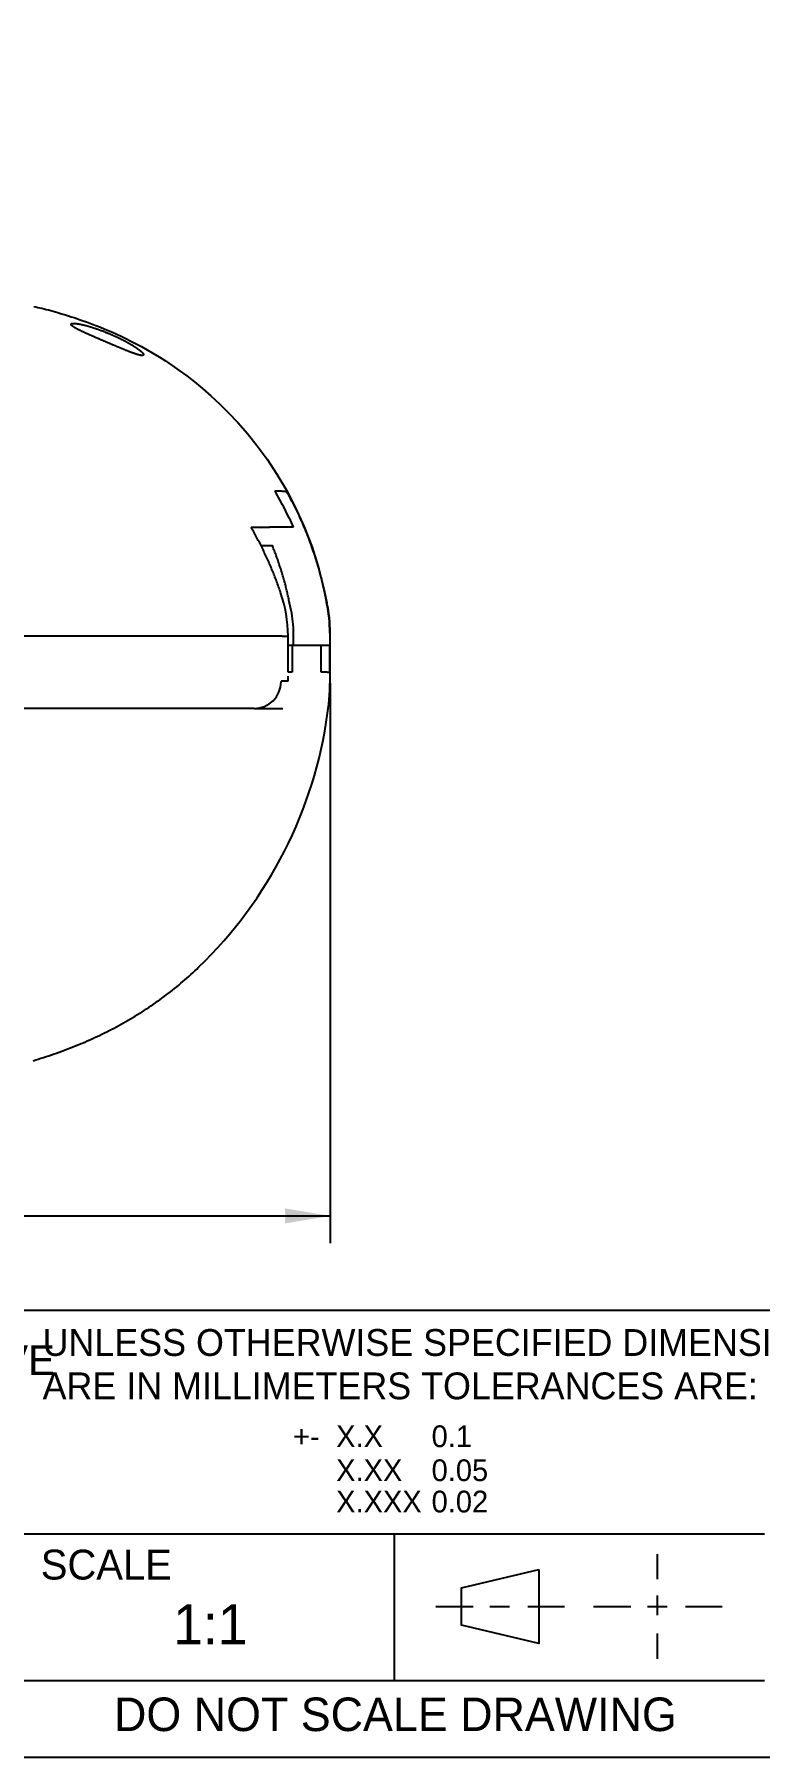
# Model space of a CAD drawing. Header units: millimetres. Extents: x 5 to 292, y 5 to 205.
# Drawn here: x 163.3 to 203.3, y 5 to 100.1 of the extents above; entities that cross this region are included whole.
import ezdxf
from ezdxf.enums import TextEntityAlignment as Align

# ---------------------------------------------------------------- set-up
doc = ezdxf.new("R2010")
doc.units = ezdxf.units.MM
for name, color, linetype in [('DIMENSIONS', 7, 'CONTINUOUS'), ('FRAME', 7, 'CONTINUOUS'), ('TITLE', 7, 'CONTINUOUS'), ('Visible', 7, 'CONTINUOUS')]:
    doc.layers.add(name, color=color, linetype=linetype)
doc.dimstyles.new('ISO-DM', dxfattribs={"dimtxt": 3.5, "dimasz": 2.5, "dimexe": 2.5, "dimexo": 1, "dimgap": 1, "dimtad": 1, "dimcen": 2.5, "dimazin": 3, "dimtfac": 1, "dimtmove": 0, "dimatfit": 3})

# ---------------------------------------------------------------- blocks, each defined once
blk = doc.blocks.new('*D5')
at = {"layer": 'DIMENSIONS'}
for p, q in [((124.64, 64.2868), (124.64, 33.3868)), ((179.64, 64.2868), (179.64, 33.3868)), ((124.64, 34.8868), (179.64, 34.8868))]:
    blk.add_line(p, q, dxfattribs=at)
for points in [[(124.64, 34.8868), (127.14, 34.4701), (127.14, 35.3035)], [(179.64, 34.8868), (177.14, 35.3035), (177.14, 34.4701)]]:
    blk.add_solid(points, dxfattribs=at)
blk.add_text('55.00', height=3.5278, dxfattribs=at).set_placement((152.14, 35.9804), align=Align.CENTER)

msp = doc.modelspace()

# ---------------------------------------------------------------- linework, layer by layer
at = {"layer": 'FRAME'}
for p, q in [((122, 17.34), (203.617, 17.34)), ((183.183, 17.34), (183.183, 9.245)), ((197.6988, 16.213), (197.6988, 14.8478)), ((185.4816, 13.3334), (187.5427, 13.3334)), ((188.4496, 13.3334), (189.5405, 13.3334)), ((190.5495, 13.3334), (192.5671, 13.3334)), ((194.1853, 13.3334), (196.2464, 13.3334)), ((197.1533, 13.3334), (198.2442, 13.3334)), ((197.6988, 13.9407), (197.6988, 12.8499)), ((199.2533, 13.3334), (201.2709, 13.3334)), ((197.6988, 11.8409), (197.6988, 10.4539)), ((122, 9.245), (203.617, 9.245))]:
    msp.add_line(p, q, dxfattribs=at)
for points in [[(5, 205), (292, 205), (292, 5), (5, 5)], [(122, 29.68), (292, 29.68), (292, 5), (122, 5)], [(191.1518, 15.3789), (191.1518, 11.2881), (186.8967, 12.3108), (186.8967, 14.3563)]]:
    msp.add_lwpolyline(points, close=True, dxfattribs=at)
at = {"layer": 'Visible'}
for p, q in [((176.9713, 74.8868), (176.5834, 74.8868)), ((176.9713, 74.8868), (177.221, 74.8868)), ((175.278, 72.8868), (176.2874, 72.8868)), ((177.6196, 72.8868), (176.2874, 72.8868)), ((175.8187, 71.8868), (176.4428, 71.8868)), ((177.4892, 68.2934), (177.3665, 68.8701)), ((179.3237, 69.2884), (179.4469, 68.7093)), ((179.3354, 69.3198), (179.4652, 68.7093)), ((176.9852, 66.8868), (127.2948, 66.8868)), ((176.9852, 66.8868), (177.3237, 66.8868)), ((177.3237, 64.8868), (177.3237, 66.8868)), ((177.6204, 66.3868), (177.6204, 67.046)), ((179.6218, 67.046), (179.6218, 66.3868)), ((179.64, 66.3868), (179.64, 67.046)), ((177.3237, 66.3868), (177.5473, 66.3868)), ((177.5473, 66.3868), (177.5473, 64.8868)), ((177.5473, 66.3868), (179.1405, 66.3868)), ((179.1405, 66.3868), (179.6218, 66.3868)), ((179.1405, 66.3868), (179.6218, 66.3868)), ((179.1405, 64.8868), (179.1405, 66.3868)), ((179.64, 66.3868), (179.6218, 66.3868)), ((179.64, 66.3868), (179.6218, 66.3868)), ((179.6218, 64.8868), (179.6218, 66.3868)), ((179.64, 64.6638), (179.64, 66.3868)), ((177.5473, 64.8868), (177.3237, 64.8868)), ((177.3237, 64.3868), (177.3237, 64.6638)), ((179.4697, 64.8868), (179.1405, 64.8868)), ((179.4697, 64.8868), (179.6218, 64.8868)), ((176.9852, 64.3868), (176.9429, 64.3868)), ((177.3237, 64.3868), (176.9852, 64.3868)), ((175.4511, 62.8868), (128.829, 62.8868)), ((175.4511, 62.8868), (177.0231, 62.8868))]:
    msp.add_line(p, q, dxfattribs=at)
for points in [[(163.288, 85.0708), (163.3947, 85.0473), (163.5038, 85.0226), (163.6153, 84.9966), (163.7294, 84.9693), (163.8462, 84.9405), (163.9658, 84.9101), (164.0883, 84.8782), (164.214, 84.8445), (164.3428, 84.8092), (164.475, 84.772), (164.6106, 84.7329), (164.7498, 84.6918), (164.8926, 84.6486), (165.0393, 84.6034), (165.1899, 84.5559), (165.3446, 84.5062), (165.5034, 84.4541), (165.6666, 84.3996), (165.8342, 84.3426), (166.0064, 84.283), (166.1836, 84.2206), (166.3667, 84.1547), (166.5563, 84.0849), (166.7528, 84.0102), (166.9568, 83.9302), (167.1689, 83.8441), (167.3895, 83.7513), (167.6193, 83.6511), (167.8588, 83.5429), (168.1085, 83.4259), (168.369, 83.2996), (168.6408, 83.1633), (168.9245, 83.0163), (169.2209, 82.8579), (169.5312, 82.6862), (169.8559, 82.499), (170.1958, 82.2939), (170.5516, 82.0683), (170.9239, 81.8201), (171.3135, 81.5467), (171.721, 81.2458), (172.1472, 80.915), (172.5928, 80.5511), (173.0574, 80.1489), (173.5395, 79.7036), (174.0377, 79.2101), (174.5507, 78.6636), (175.0772, 78.0588), (175.6168, 77.3864), (176.1619, 76.6423), (176.7033, 75.8251), (177.2313, 74.9334), (177.7367, 73.9656), (178.2098, 72.9202), (178.6413, 71.7959), (179.0214, 70.5918), (179.3354, 69.3198)], [(169.3357, 82.3953), (169.3339, 82.3923), (169.3319, 82.3896), (169.3295, 82.387), (169.3268, 82.3845), (169.3238, 82.3823), (169.3204, 82.3802), (169.3167, 82.3783), (169.3127, 82.3765), (169.3084, 82.375), (169.3037, 82.3736), (169.2988, 82.3723), (169.2935, 82.3713), (169.2878, 82.3704), (169.2819, 82.3697), (169.2757, 82.3692), (169.2691, 82.3689), (169.2622, 82.3687), (169.255, 82.3688), (169.2474, 82.369), (169.2396, 82.3694), (169.2314, 82.3699), (169.2229, 82.3707), (169.2141, 82.3716), (169.205, 82.3727), (169.1956, 82.374), (169.1859, 82.3755), (169.1758, 82.3772), (169.1654, 82.3791), (169.1548, 82.3811), (169.1438, 82.3833), (169.1325, 82.3858), (169.1209, 82.3884), (169.109, 82.3912), (169.0968, 82.3942), (169.0843, 82.3973), (169.0715, 82.4007), (169.0584, 82.4042), (169.0451, 82.4079), (169.0315, 82.4117), (169.0176, 82.4157), (169.0035, 82.4199), (168.9892, 82.4242), (168.9746, 82.4286), (168.9597, 82.4332), (168.9447, 82.438), (168.9294, 82.4429), (168.914, 82.4479), (168.8983, 82.4531), (168.8824, 82.4584), (168.8664, 82.4638), (168.8501, 82.4693), (168.8337, 82.475), (168.8172, 82.4807), (168.8004, 82.4866), (168.7835, 82.4926), (168.7665, 82.4987), (168.7493, 82.5049), (168.7321, 82.5111), (168.7146, 82.5175), (168.6971, 82.524), (168.6794, 82.5305), (168.6617, 82.5371), (168.6438, 82.5439), (168.6257, 82.5507), (168.6074, 82.5577), (168.5888, 82.5648), (168.57, 82.572), (168.551, 82.5793), (168.5318, 82.5868), (168.5124, 82.5943), (168.4928, 82.602), (168.473, 82.6098), (168.453, 82.6176), (168.4328, 82.6256), (168.4125, 82.6337), (168.3919, 82.6419), (168.3712, 82.6501), (168.3503, 82.6585), (168.3293, 82.667), (168.3081, 82.6755), (168.2867, 82.6842), (168.2652, 82.6929), (168.2436, 82.7017), (168.2218, 82.7105), (168.1998, 82.7195), (168.1778, 82.7285), (168.1556, 82.7376), (168.1333, 82.7468), (168.1108, 82.756), (168.0883, 82.7653), (168.0657, 82.7747), (168.0429, 82.7841), (168.02, 82.7936), (167.9971, 82.8031), (167.9741, 82.8127), (167.9509, 82.8223), (167.9277, 82.832), (167.9045, 82.8417), (167.8811, 82.8515), (167.8577, 82.8612), (167.8342, 82.8711), (167.8107, 82.8809), (167.7872, 82.8908), (167.7636, 82.9008), (167.7399, 82.9107), (167.7162, 82.9207), (167.6926, 82.9306), (167.6689, 82.9406), (167.6451, 82.9507), (167.6214, 82.9607), (167.5977, 82.9707), (167.574, 82.9807), (167.5503, 82.9908), (167.5266, 83.0008), (167.503, 83.0108), (167.4794, 83.0209), (167.4558, 83.0309), (167.4322, 83.0409), (167.4087, 83.0509), (167.3853, 83.0608), (167.3619, 83.0708), (167.3386, 83.0807), (167.3154, 83.0906), (167.2922, 83.1005), (167.2692, 83.1103), (167.2462, 83.1202), (167.2233, 83.1299), (167.2005, 83.1397), (167.1778, 83.1494), (167.1553, 83.159), (167.1326, 83.1687), (167.1099, 83.1784), (167.0872, 83.1881), (167.0644, 83.1979), (167.0415, 83.2077), (167.0186, 83.2175), (166.9957, 83.2274), (166.9728, 83.2372), (166.9498, 83.2471), (166.9268, 83.257), (166.9038, 83.2669), (166.8807, 83.2768), (166.8577, 83.2867), (166.8347, 83.2967), (166.8117, 83.3066), (166.7888, 83.3165), (166.7658, 83.3265), (166.7429, 83.3364), (166.72, 83.3463), (166.6972, 83.3562), (166.6744, 83.3661), (166.6517, 83.376), (166.6291, 83.3858), (166.6065, 83.3957), (166.584, 83.4055), (166.5616, 83.4153), (166.5392, 83.4251), (166.517, 83.4348), (166.4949, 83.4445), (166.4728, 83.4542), (166.4509, 83.4638), (166.4291, 83.4735), (166.4075, 83.483), (166.386, 83.4925), (166.3646, 83.502), (166.3433, 83.5115), (166.3222, 83.5209), (166.3013, 83.5302), (166.2805, 83.5395), (166.2599, 83.5488), (166.2394, 83.558), (166.2191, 83.5671), (166.199, 83.5762), (166.179, 83.5852), (166.1593, 83.5942), (166.1397, 83.6031), (166.1203, 83.612), (166.1011, 83.6208), (166.0821, 83.6295), (166.0633, 83.6382), (166.0447, 83.6468), (166.0263, 83.6554), (166.0081, 83.6638), (165.9902, 83.6722), (165.9724, 83.6806), (165.9549, 83.6888), (165.9376, 83.697), (165.9206, 83.7051), (165.9038, 83.7132), (165.8872, 83.7211), (165.8709, 83.729), (165.8549, 83.7368), (165.8391, 83.7445), (165.8235, 83.7522), (165.8082, 83.7597), (165.7932, 83.7672), (165.7784, 83.7746), (165.7638, 83.7819), (165.7493, 83.7893), (165.735, 83.7966), (165.7208, 83.8039), (165.7068, 83.8111), (165.693, 83.8183), (165.6794, 83.8255), (165.666, 83.8326), (165.6528, 83.8397), (165.6397, 83.8467), (165.6269, 83.8537), (165.6143, 83.8607), (165.602, 83.8676), (165.5898, 83.8744), (165.5779, 83.8812), (165.5662, 83.8879), (165.5548, 83.8946), (165.5436, 83.9012), (165.5327, 83.9077), (165.522, 83.9142), (165.5116, 83.9206), (165.5014, 83.927), (165.4916, 83.9332), (165.482, 83.9394), (165.4727, 83.9456), (165.4637, 83.9516), (165.455, 83.9576), (165.4466, 83.9634), (165.4385, 83.9692), (165.4308, 83.975), (165.4233, 83.9806), (165.4162, 83.9861), (165.4094, 83.9916), (165.4029, 83.997), (165.3967, 84.0023), (165.3909, 84.0075), (165.3853, 84.0126), (165.3801, 84.0176), (165.3752, 84.0225), (165.3706, 84.0273), (165.3664, 84.0321), (165.3624, 84.0367), (165.3588, 84.0413), (165.3555, 84.0458), (165.3525, 84.0501), (165.3498, 84.0544), (165.3475, 84.0586), (165.3455, 84.0627), (165.3438, 84.0666), (165.3424, 84.0705), (165.3413, 84.0743), (165.3406, 84.078), (165.3401, 84.0816), (165.34, 84.085), (165.3402, 84.0884)], [(165.3402, 84.0884), (165.3408, 84.0917), (165.3416, 84.0949), (165.3428, 84.098), (165.3443, 84.1009), (165.3461, 84.1038), (165.3482, 84.1066), (165.3507, 84.1092), (165.3534, 84.1117), (165.3565, 84.1142), (165.3599, 84.1165), (165.3636, 84.1187), (165.3676, 84.1207), (165.372, 84.1227), (165.3766, 84.1246), (165.3816, 84.1263), (165.3869, 84.128), (165.3925, 84.1295), (165.3984, 84.1309), (165.4046, 84.1322), (165.4111, 84.1333), (165.418, 84.1344), (165.4251, 84.1353), (165.4326, 84.1361), (165.4403, 84.1368), (165.4484, 84.1374), (165.4568, 84.1378), (165.4655, 84.1382), (165.4744, 84.1384), (165.4837, 84.1385), (165.4933, 84.1384), (165.5032, 84.1383), (165.5134, 84.138), (165.5238, 84.1376), (165.5346, 84.1371), (165.5456, 84.1365), (165.5569, 84.1357), (165.5685, 84.1349), (165.5804, 84.1339), (165.5926, 84.1327), (165.605, 84.1315), (165.6177, 84.1301), (165.6306, 84.1286), (165.6439, 84.127), (165.6574, 84.1253), (165.6711, 84.1234), (165.6851, 84.1215), (165.6994, 84.1194), (165.714, 84.1171), (165.7287, 84.1148), (165.7438, 84.1123), (165.7591, 84.1097), (165.7747, 84.107), (165.7905, 84.1042), (165.8065, 84.1012), (165.8228, 84.0981), (165.8393, 84.0949), (165.856, 84.0916), (165.8729, 84.0882), (165.89, 84.0846), (165.9073, 84.081), (165.9249, 84.0772), (165.9426, 84.0733), (165.9605, 84.0692), (165.9787, 84.0651), (165.997, 84.0609), (166.0155, 84.0565), (166.0342, 84.052), (166.0531, 84.0474), (166.0721, 84.0427), (166.0914, 84.0379), (166.1108, 84.033), (166.1304, 84.0279), (166.1501, 84.0228), (166.1701, 84.0175), (166.1902, 84.0121), (166.2104, 84.0066), (166.2308, 84.001), (166.2514, 83.9953), (166.2722, 83.9895), (166.293, 83.9836), (166.3141, 83.9776), (166.3353, 83.9714), (166.3566, 83.9652), (166.3781, 83.9588), (166.3997, 83.9523), (166.4214, 83.9458), (166.4432, 83.9391), (166.4651, 83.9324), (166.4871, 83.9255), (166.5092, 83.9186), (166.5313, 83.9116), (166.5536, 83.9044), (166.576, 83.8972), (166.5984, 83.8899), (166.6209, 83.8825), (166.6435, 83.875), (166.6662, 83.8675), (166.6889, 83.8598), (166.7117, 83.8521), (166.7346, 83.8443), (166.7575, 83.8364), (166.7805, 83.8284), (166.8036, 83.8203), (166.8267, 83.8122), (166.8499, 83.8039), (166.8731, 83.7956), (166.8963, 83.7872), (166.9196, 83.7788), (166.943, 83.7702), (166.9664, 83.7616), (166.9898, 83.7529), (167.0133, 83.7441), (167.0367, 83.7353), (167.0603, 83.7264), (167.0838, 83.7174), (167.1074, 83.7083), (167.131, 83.6992), (167.1545, 83.69), (167.1781, 83.6808), (167.2017, 83.6715), (167.2253, 83.6621), (167.2488, 83.6527), (167.2724, 83.6432), (167.2959, 83.6337), (167.3194, 83.6241), (167.3429, 83.6145), (167.3664, 83.6048), (167.3898, 83.5951), (167.4132, 83.5853), (167.4366, 83.5755), (167.4599, 83.5656), (167.4832, 83.5557), (167.5065, 83.5457), (167.5297, 83.5357), (167.5529, 83.5257), (167.5761, 83.5156), (167.5992, 83.5055), (167.6222, 83.4953), (167.6452, 83.4851), (167.6682, 83.4749), (167.691, 83.4646), (167.7139, 83.4543), (167.7366, 83.444), (167.7594, 83.4337), (167.782, 83.4233), (167.8046, 83.4128), (167.8271, 83.4024), (167.8495, 83.3919), (167.8719, 83.3814), (167.8942, 83.3709), (167.9164, 83.3604), (167.9385, 83.3498), (167.9605, 83.3392), (167.9825, 83.3286), (168.0043, 83.318), (168.0261, 83.3073), (168.0478, 83.2967), (168.0693, 83.286), (168.0908, 83.2754), (168.1121, 83.2647), (168.1334, 83.254), (168.1545, 83.2433), (168.1755, 83.2326), (168.1965, 83.222), (168.2173, 83.2113), (168.2379, 83.2006), (168.2585, 83.1899), (168.2789, 83.1792), (168.2992, 83.1685), (168.3194, 83.1578), (168.3395, 83.1472), (168.3594, 83.1365), (168.3792, 83.1258), (168.3988, 83.1152), (168.4184, 83.1046), (168.4377, 83.0939), (168.457, 83.0833), (168.4761, 83.0727), (168.495, 83.0622), (168.5138, 83.0516), (168.5325, 83.0411), (168.551, 83.0306), (168.5694, 83.0201), (168.5876, 83.0096), (168.6056, 82.9992), (168.6235, 82.9887), (168.6412, 82.9783), (168.6588, 82.968), (168.6762, 82.9577), (168.6934, 82.9474), (168.7104, 82.9371), (168.7273, 82.9269), (168.744, 82.9167), (168.7605, 82.9066), (168.7768, 82.8965), (168.7929, 82.8864), (168.8089, 82.8764), (168.8247, 82.8664), (168.8402, 82.8565), (168.8556, 82.8467), (168.8708, 82.8369), (168.8858, 82.8271), (168.9006, 82.8174), (168.9151, 82.8077), (168.9295, 82.7981), (168.9437, 82.7886), (168.9576, 82.7791), (168.9714, 82.7697), (168.9849, 82.7604), (168.9983, 82.7511), (169.0114, 82.7419), (169.0243, 82.7327), (169.0369, 82.7236), (169.0494, 82.7146), (169.0616, 82.7057), (169.0736, 82.6968), (169.0854, 82.688), (169.0969, 82.6793), (169.1082, 82.6707), (169.1192, 82.6622), (169.1301, 82.6537), (169.1406, 82.6453), (169.1509, 82.6371), (169.161, 82.6289), (169.1708, 82.6208), (169.1803, 82.6128), (169.1896, 82.6049), (169.1987, 82.5971), (169.2074, 82.5894), (169.2159, 82.5818), (169.2242, 82.5743), (169.2322, 82.5669), (169.2399, 82.5596), (169.2473, 82.5525), (169.2545, 82.5454), (169.2614, 82.5384), (169.268, 82.5316), (169.2743, 82.5249), (169.2804, 82.5182), (169.2862, 82.5117), (169.2917, 82.5054), (169.2969, 82.4991), (169.3018, 82.493), (169.3065, 82.4869), (169.3108, 82.481), (169.3149, 82.4753), (169.3186, 82.4696), (169.3221, 82.4641), (169.3253, 82.4588), (169.3281, 82.4535), (169.3307, 82.4484), (169.3329, 82.4435), (169.3349, 82.4387), (169.3365, 82.434), (169.3378, 82.4295), (169.3388, 82.4251), (169.3395, 82.4208), (169.3399, 82.4167), (169.34, 82.4128), (169.3398, 82.409), (169.3392, 82.4053), (169.3384, 82.4018), (169.3372, 82.3985), (169.3357, 82.3953)], [(177.6196, 72.8868), (177.5615, 73.0152), (177.5025, 73.1431), (177.4426, 73.2707), (177.3818, 73.3978), (177.3201, 73.5244), (177.2575, 73.6506), (177.1941, 73.7764), (177.1297, 73.9017), (177.0645, 74.0265), (176.9984, 74.1509), (176.9314, 74.2748), (176.8635, 74.3982), (176.7948, 74.5211), (176.7252, 74.6435), (176.6547, 74.7654), (176.5834, 74.8868)], [(177.221, 74.8868), (177.2817, 74.7773), (177.3417, 74.6674), (177.4009, 74.5572), (177.4595, 74.4466), (177.5174, 74.3357), (177.5746, 74.2244), (177.631, 74.1128), (177.6868, 74.0009), (177.7419, 73.8886), (177.7962, 73.776), (177.8499, 73.6631), (177.9028, 73.5498), (177.955, 73.4363), (178.0065, 73.3224), (178.0573, 73.2082), (178.1074, 73.0937), (178.1567, 72.9789), (178.2054, 72.8639), (178.2533, 72.7485), (178.3005, 72.6328), (178.3469, 72.5168), (178.3927, 72.4006), (178.4377, 72.284), (178.482, 72.1672), (178.5256, 72.0501), (178.5684, 71.9327), (178.6105, 71.8151), (178.6519, 71.6972), (178.6926, 71.579), (178.7325, 71.4606), (178.7716, 71.3419), (178.8101, 71.2229), (178.8478, 71.1038), (178.8847, 70.9843), (178.921, 70.8647), (178.9564, 70.7447), (178.9912, 70.6246), (179.0251, 70.5042), (179.0584, 70.3836), (179.0909, 70.2628), (179.1226, 70.1417), (179.1536, 70.0204), (179.1838, 69.8989), (179.2133, 69.7772), (179.2421, 69.6553), (179.27, 69.5332), (179.2973, 69.4109), (179.3237, 69.2884)], [(176.9047, 69.2938), (176.8781, 69.3718), (176.8513, 69.4496), (176.8241, 69.5273), (176.7966, 69.6049), (176.7688, 69.6823), (176.7407, 69.7597), (176.7122, 69.8369), (176.6835, 69.914), (176.6544, 69.991), (176.625, 70.0678), (176.5953, 70.1445), (176.5653, 70.2211), (176.5349, 70.2976), (176.5043, 70.3739), (176.4733, 70.4502), (176.442, 70.5262), (176.4104, 70.6022), (176.3785, 70.678), (176.3463, 70.7537), (176.3138, 70.8293), (176.281, 70.9047), (176.2478, 70.98), (176.2144, 71.0551), (176.1806, 71.1302), (176.1465, 71.205), (176.1121, 71.2798), (176.0774, 71.3544), (176.0424, 71.4288), (176.0071, 71.5031), (175.9715, 71.5773), (175.9355, 71.6513), (175.8993, 71.7252), (175.8628, 71.799), (175.8259, 71.8725), (175.7888, 71.946), (175.7513, 72.0193), (175.7135, 72.0924), (175.6754, 72.1654), (175.6371, 72.2383), (175.5984, 72.3109), (175.5594, 72.3835), (175.5201, 72.4558), (175.4805, 72.5281), (175.4406, 72.6001), (175.4004, 72.672), (175.3599, 72.7438), (175.3191, 72.8154), (175.278, 72.8868)], [(177.3665, 68.8701), (177.3527, 68.9346), (177.3386, 68.9991), (177.3243, 69.0635), (177.3097, 69.1279), (177.2949, 69.1922), (177.2799, 69.2564), (177.2647, 69.3205), (177.2492, 69.3846), (177.2335, 69.4486), (177.2175, 69.5126), (177.2013, 69.5765), (177.1849, 69.6403), (177.1683, 69.704), (177.1514, 69.7677), (177.1343, 69.8313), (177.117, 69.8948), (177.0995, 69.9583), (177.0817, 70.0217), (177.0637, 70.085), (177.0454, 70.1483), (177.027, 70.2114), (177.0083, 70.2745), (176.9893, 70.3375), (176.9702, 70.4005), (176.9508, 70.4634), (176.9312, 70.5261), (176.9113, 70.5889), (176.8913, 70.6515), (176.871, 70.7141), (176.8505, 70.7765), (176.8297, 70.8389), (176.8088, 70.9012), (176.7876, 70.9635), (176.7662, 71.0256), (176.7445, 71.0877), (176.7227, 71.1497), (176.7006, 71.2116), (176.6782, 71.2734), (176.6557, 71.3351), (176.6329, 71.3968), (176.61, 71.4583), (176.5867, 71.5198), (176.5633, 71.5812), (176.5397, 71.6425), (176.5158, 71.7037), (176.4917, 71.7648), (176.4674, 71.8259), (176.4428, 71.8868)], [(163.2399, 43.4517), (163.3862, 43.4954), (163.5321, 43.5399), (163.6777, 43.5852), (163.8229, 43.6312), (163.9677, 43.6781), (164.1122, 43.7258), (164.2562, 43.7743), (164.3999, 43.8236), (164.5432, 43.8737), (164.6861, 43.9247), (164.8285, 43.9764), (164.9706, 44.029), (165.1122, 44.0824), (165.2534, 44.1366), (165.3941, 44.1916), (165.5344, 44.2474), (165.6743, 44.3041), (165.8137, 44.3616), (165.9526, 44.42), (166.091, 44.4792), (166.229, 44.5392), (166.3665, 44.6), (166.5034, 44.6617), (166.6399, 44.7242), (166.7759, 44.7876), (166.9114, 44.8517), (167.0463, 44.9168), (167.1808, 44.9826), (167.3147, 45.0493), (167.4481, 45.1168), (167.5809, 45.1852), (167.7132, 45.2544), (167.8449, 45.3245), (167.976, 45.3954), (168.1066, 45.4671), (168.2367, 45.5397), (168.3661, 45.6131), (168.4949, 45.6874), (168.6232, 45.7625), (168.7509, 45.8384), (168.8779, 45.9152), (169.0044, 45.9929), (169.1302, 46.0714), (169.2554, 46.1507), (169.38, 46.2309), (169.5039, 46.3119), (169.6272, 46.3938), (169.7498, 46.4765), (169.8718, 46.56), (169.9932, 46.6444), (170.1138, 46.7296), (170.2338, 46.8157), (170.3532, 46.9026), (170.4718, 46.9903), (170.5898, 47.0789), (170.7071, 47.1682), (170.8236, 47.2584), (170.9395, 47.3495), (171.0547, 47.4413), (171.1691, 47.534), (171.2828, 47.6275), (171.3958, 47.7218), (171.5081, 47.817), (171.6197, 47.9129), (171.7305, 48.0097), (171.8405, 48.1072), (171.9498, 48.2056), (172.0584, 48.3048), (172.1661, 48.4048), (172.2731, 48.5057), (172.3794, 48.6073)]]:
    msp.add_lwpolyline(points, dxfattribs=at)
for centre, radius, start, end in [((169.3748, 66.747), 7.9489, 1.008, 18.6875), ((171.6269, 67.046), 7.9949, 0.0001, 12.0078), ((171.64, 67.046), 8, 0, 12), ((171.6248, 67.046), 5.9956, 0.0001, 12.0091), ((164.64, 64.6638), 15, 352.1902, 0), ((175.4458, 64.381), 1.4944, 270.2027, 359.0405), ((177.1621, 64.3517), 0.222, 170.9128, 178.8953), ((155.7235, 65.8868), 24, 313.9472, 352.1902)]:
    msp.add_arc(centre, radius, start, end, dxfattribs=at)

# ---------------------------------------------------------------- texts
at = {"layer": 'TITLE'}
for s, height, p in [('UNLESS OTHERWISE SPECIFIED DIMENSIONS', 1.48, (163.768, 27.1626)), ('ARE IN MILLIMETERS TOLERANCES ARE:', 1.48, (163.768, 24.7687)), ('+-', 1.2, (177.59, 22.1279)), ('X.X', 1.2, (179.97, 22.1279)), ('0.1', 1.2, (185.24, 22.1279)), ('X.XX', 1.2, (179.97, 20.2522)), ('0.05', 1.2, (185.24, 20.2522)), ('X.XXX', 1.2, (179.97, 18.5246)), ('0.02', 1.2, (185.24, 18.5246)), ('SCALE', 1.65, (163.668, 14.8226))]:
    msp.add_text(s, height=height, dxfattribs=at).set_placement(p)
for s, height, p in [('BREAK ALL SHARP EDGES AND REMOVE', 1.65, (142.434, 26.1014)), ('1:1', 2.21, (173.0255, 11.244)), ('DO NOT SCALE DRAWING', 1.85, (183.2425, 6.4602))]:
    msp.add_text(s, height=height, dxfattribs=at).set_placement(p, align=Align.CENTER)

# ---------------------------------------------------------------- dimensions: what is measured, and where the dimension line sits
at = {"layer": 'DIMENSIONS'}
dim = msp.add_linear_dim(base=(124.64, 34.8868), p1=(124.64, 66.3868), p2=(179.64, 66.3868), dimstyle='ISO-DM', override={"dimscale": 1, "dimtxt": 3.5278, "dimasz": 2.5, "dimgap": 1.0583, "dimdec": 2}, dxfattribs=at)
dim.commit()
dim.dimension.update_dxf_attribs({"geometry": '*D5', "text_midpoint": (152.14, 35.9804), "dimtype": 160})

doc.saveas('drawing.dxf')
